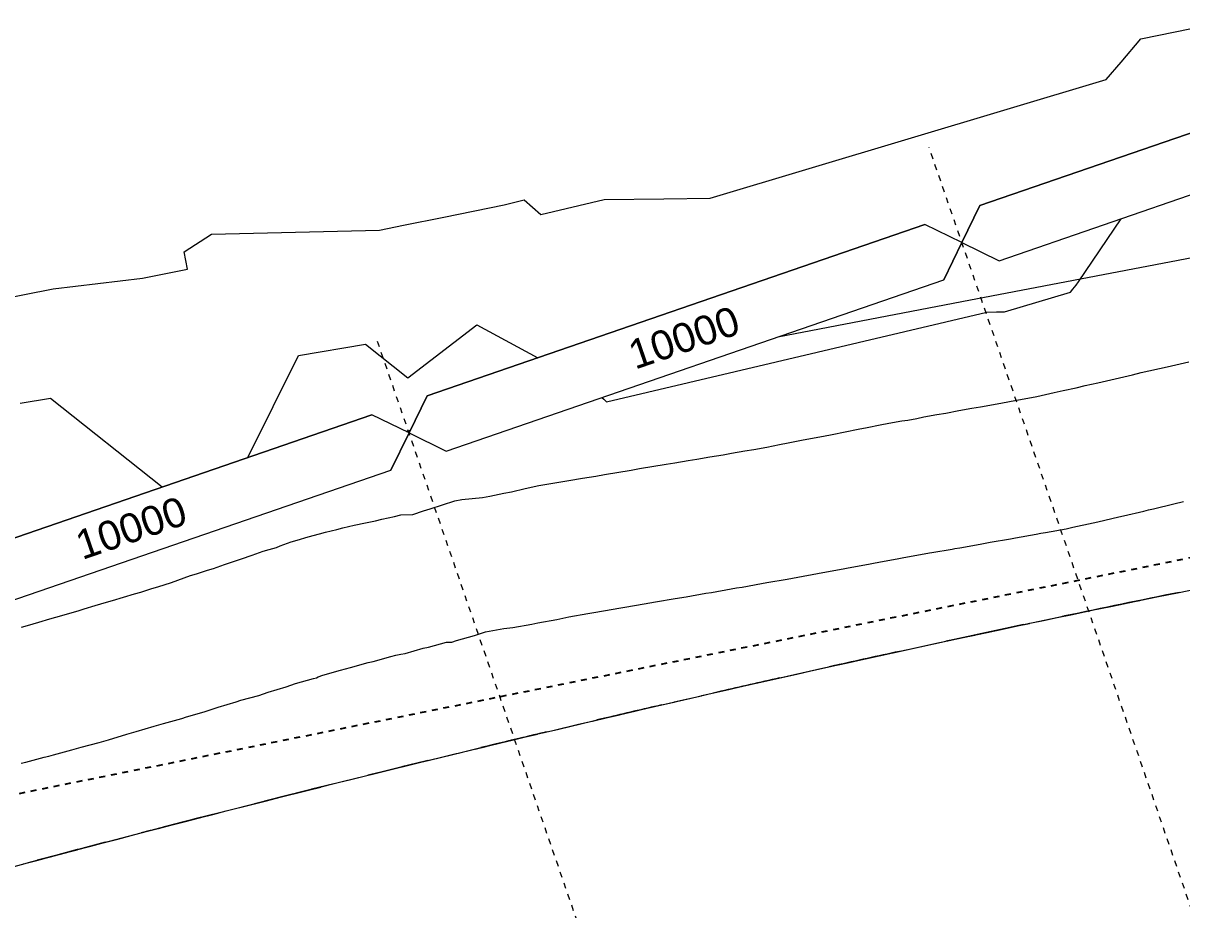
# Model space of a CAD drawing. Header units: metres. Extents: x -2477 to -2300, y 3875 to 4051.
# Drawn here: x -2384.94 to -2365.12, y 4032.41 to 4047.58 of the extents above; entities that cross this region are included whole.
import ezdxf

# ---------------------------------------------------------------- set-up
doc = ezdxf.new("R2010")
doc.units = ezdxf.units.M
doc.linetypes.add('BOUNDARY Tighter', pattern=[0.008, 0.004, -0.002, 0, -0.002])
doc.linetypes.add('Grid Line', pattern=[0.021, 0.012, -0.003, 0.003, -0.003])
for name, color, linetype, lineweight in [('A-ANNO-NOTE', 131, 'Continuous', 5), ('A-DETL', 90, 'Continuous', 13), ('A-DETL-GENF', 92, 'Continuous', 5), ('A-FLOR', 192, 'Continuous', 5), ('C-TOPO', 7, 'Continuous', 5), ('C-TOPO-MAJR', 7, 'Continuous', 20), ('C-TOPO-MINR', 7, 'Continuous', 5), ('S-GRID', 1, 'Continuous', 5)]:
    doc.layers.add(name, color=color, linetype=linetype, lineweight=lineweight)
doc.styles.add('Arial', font='arial.ttf', dxfattribs={"height": 0.5})

# ---------------------------------------------------------------- blocks, each defined once
blk = doc.blocks.new('Dimension - Grids _2D_ - 1-200-1063965-GA - Part A')
at = {"layer": 'A-DETL-GENF'}
for p, q in [((-4.323, 0.5), (-4.823, 0)), ((-4.823, 0), (-4.323, 0.5)), ((4.677, 0.5), (-4.323, 0.5)), ((-4.323, 0.5), (4.677, 0.5)), ((5.177, 0), (4.677, 0.5)), ((5.177, 0), (4.677, 0.5)), ((-4.823, 0), (-4.323, -0.5)), ((4.677, -0.5), (5.177, 0)), ((5.177, 0), (4.677, -0.5)), ((-4.823, 0), (-4.323, -0.5)), ((-4.323, -0.5), (4.677, -0.5)), ((-4.323, -0.5), (4.677, -0.5))]:
    blk.add_line(p, q, dxfattribs=at)

msp = doc.modelspace()

# ---------------------------------------------------------------- linework, layer by layer
at = {"layer": 'A-DETL', "linetype": 'BOUNDARY Tighter', "lineweight": 25}
msp.add_line((-2339.817, 4043.4987), (-2388.3643, 4033.7254), dxfattribs=at)
at = {"layer": 'A-FLOR'}
msp.add_line((-2365.1718, 4037.8447), (-2339.817, 4043.0032), dxfattribs=at)
for points in [[(-2377.2907, 4035.1452), (-2373.2681, 4036.1195), (-2369.2277, 4037.0195), (-2365.1718, 4037.8447)], [(-2411.5112, 4024.9055), (-2400.2963, 4028.9215), (-2388.8681, 4032.3411), (-2377.2907, 4035.1452)]]:
    msp.add_open_spline(points, degree=3, dxfattribs=at)
at = {"layer": 'C-TOPO'}
for p, q in [((-2368.8877, 4042.8177), (-2364.6077, 4043.6384)), ((-2372.033, 4042.2145), (-2368.8877, 4042.8177)), ((-2378.3896, 4040.5954), (-2378.3171, 4040.6195)), ((-2367.1299, 4037.4402), (-2367.1436, 4037.4374)), ((-2367.1436, 4037.4374), (-2367.1682, 4037.4322)), ((-2369.1019, 4037.0206), (-2369.162, 4037.0076)), ((-2369.0959, 4037.0219), (-2369.1019, 4037.0206)), ((-2371.0644, 4036.5908), (-2371.1532, 4036.571)), ((-2371.0544, 4036.593), (-2371.0644, 4036.5908)), ((-2373.0227, 4036.1495), (-2373.1417, 4036.1223)), ((-2373.0098, 4036.1525), (-2373.0227, 4036.1495)), ((-2374.9719, 4035.6981), (-2375.1274, 4035.6616)), ((-2375.971, 4035.4606), (-2376.0132, 4035.452)), ((-2376.0272, 4035.4487), (-2376.0138, 4035.4519)), ((-2377.9917, 4034.9746), (-2377.4255, 4035.1126)), ((-2377.2094, 4035.1649), (-2377.0227, 4035.21)), ((-2376.9531, 4035.2268), (-2377.1103, 4035.1889)), ((-2377.0227, 4035.21), (-2377.0041, 4035.2145)), ((-2376.9295, 4035.2325), (-2376.9531, 4035.2268)), ((-2376.9169, 4035.2355), (-2376.9295, 4035.2325)), ((-2376.8495, 4035.2518), (-2376.9169, 4035.2355)), ((-2378.4338, 4034.8662), (-2378.8673, 4034.7593)), ((-2378.1024, 4034.9476), (-2378.4338, 4034.8662)), ((-2378.0147, 4034.969), (-2377.9988, 4034.9729)), ((-2379.0155, 4034.7226), (-2379.0452, 4034.7153)), ((-2378.8763, 4034.7571), (-2379.0152, 4034.7227)), ((-2378.8673, 4034.7593), (-2378.8763, 4034.7571)), ((-2380.0178, 4034.4726), (-2380.5594, 4034.3362)), ((-2380.0337, 4034.4687), (-2380.4068, 4034.3747)), ((-2380.0068, 4034.4754), (-2380.0178, 4034.4726)), ((-2379.6258, 4034.5708), (-2380.0068, 4034.4754)), ((-2380.8223, 4034.2696), (-2380.9834, 4034.2287)), ((-2380.8149, 4034.2715), (-2380.8223, 4034.2696)), ((-2380.4068, 4034.3747), (-2380.8149, 4034.2715)), ((-2381.5838, 4034.0755), (-2382.0016, 4033.9682)), ((-2382.0137, 4033.9651), (-2382.5265, 4033.8325)), ((-2381.9552, 4033.9801), (-2382.3767, 4033.8713)), ((-2382.0016, 4033.9682), (-2382.0137, 4033.9651)), ((-2382.7682, 4033.7698), (-2382.9195, 4033.7304)), ((-2382.7548, 4033.7733), (-2382.7682, 4033.7698)), ((-2382.3767, 4033.8713), (-2382.7548, 4033.7733)), ((-2383.8685, 4033.4816), (-2384.3435, 4033.356)), ((-2383.5373, 4033.5688), (-2383.9991, 4033.4472)), ((-2384.3435, 4033.356), (-2384.7019, 4033.2608)), ((-2384.0143, 4033.4432), (-2384.4901, 4033.3171)), ((-2383.9991, 4033.4472), (-2384.0127, 4033.4436)), ((-2384.7081, 4033.2591), (-2384.8529, 4033.2205)), ((-2384.7019, 4033.2608), (-2384.7081, 4033.2591))]:
    msp.add_line(p, q, dxfattribs=at)
at = {"layer": 'C-TOPO', "flags": 128}
for points in [[(-2365.3719, 4037.8039), (-2365.2719, 4037.8243), (-2365.1718, 4037.8447)], [(-2366.3145, 4037.6101), (-2366.079, 4037.6588), (-2365.8435, 4037.7073)], [(-2365.8435, 4037.7073), (-2365.8402, 4037.708), (-2365.837, 4037.7086)], [(-2365.837, 4037.7086), (-2365.6077, 4037.7557), (-2365.3785, 4037.8026)], [(-2365.3785, 4037.8026), (-2365.3752, 4037.8032), (-2365.3719, 4037.8039)], [(-2367.2532, 4037.4144), (-2367.022, 4037.4628), (-2366.7907, 4037.5112)], [(-2366.7907, 4037.5112), (-2366.7883, 4037.5117), (-2366.7859, 4037.5122)], [(-2366.7859, 4037.5122), (-2366.5546, 4037.5603), (-2366.3232, 4037.6083)], [(-2366.3232, 4037.6083), (-2366.321, 4037.6088), (-2366.3188, 4037.6092)], [(-2366.3188, 4037.6092), (-2366.3166, 4037.6097), (-2366.3145, 4037.6101)], [(-2368.1915, 4037.2159), (-2367.9604, 4037.265), (-2367.7292, 4037.314)], [(-2367.7292, 4037.314), (-2367.7274, 4037.3144), (-2367.7256, 4037.3148)], [(-2367.7256, 4037.3148), (-2367.7237, 4037.3152), (-2367.7218, 4037.3156)], [(-2367.7218, 4037.3156), (-2367.4896, 4037.3646), (-2367.2574, 4037.4135)], [(-2367.2574, 4037.4135), (-2367.2553, 4037.4139), (-2367.2532, 4037.4144)], [(-2369.1281, 4037.015), (-2368.8968, 4037.0648), (-2368.6654, 4037.1146)], [(-2368.6654, 4037.1146), (-2368.6637, 4037.1149), (-2368.662, 4037.1153)], [(-2368.662, 4037.1153), (-2368.6603, 4037.1157), (-2368.6586, 4037.116)], [(-2368.6586, 4037.116), (-2368.4269, 4037.1656), (-2368.1951, 4037.2151)], [(-2368.1951, 4037.2151), (-2368.1933, 4037.2155), (-2368.1915, 4037.2159)], [(-2370.063, 4036.8116), (-2369.831, 4036.8624), (-2369.599, 4036.9129)], [(-2369.599, 4036.9129), (-2369.5975, 4036.9132), (-2369.596, 4036.9136)], [(-2369.596, 4036.9136), (-2369.3638, 4036.964), (-2369.1315, 4037.0142)], [(-2369.1315, 4037.0142), (-2369.1298, 4037.0146), (-2369.1281, 4037.015)], [(-2370.9993, 4036.6052), (-2370.7674, 4036.6566), (-2370.5354, 4036.7079)], [(-2370.5354, 4036.7079), (-2370.534, 4036.7082), (-2370.5326, 4036.7085)], [(-2370.5326, 4036.7085), (-2370.3007, 4036.7595), (-2370.0687, 4036.8104)], [(-2370.0687, 4036.8104), (-2370.0672, 4036.8107), (-2370.0658, 4036.811)], [(-2370.0658, 4036.811), (-2370.0644, 4036.8113), (-2370.063, 4036.8116)], [(-2371.9408, 4036.3948), (-2371.706, 4036.4476), (-2371.4711, 4036.5001)], [(-2371.4711, 4036.5001), (-2371.4698, 4036.5004), (-2371.4685, 4036.5007)], [(-2371.4685, 4036.5007), (-2371.2366, 4036.5525), (-2371.0046, 4036.604)], [(-2371.0046, 4036.604), (-2371.0033, 4036.6043), (-2371.002, 4036.6046)], [(-2371.002, 4036.6046), (-2371.0007, 4036.6049), (-2370.9993, 4036.6052)], [(-2372.8699, 4036.1844), (-2372.6382, 4036.2371), (-2372.4064, 4036.2897)], [(-2372.4064, 4036.2897), (-2372.4051, 4036.29), (-2372.4037, 4036.2903)], [(-2372.4037, 4036.2903), (-2372.4025, 4036.2906), (-2372.4013, 4036.2909)], [(-2372.4013, 4036.2909), (-2372.1724, 4036.3426), (-2371.9435, 4036.3942)], [(-2371.9435, 4036.3942), (-2371.9422, 4036.3945), (-2371.9408, 4036.3948)], [(-2373.8041, 4035.97), (-2373.5727, 4036.0234), (-2373.3413, 4036.0766)], [(-2373.3413, 4036.0766), (-2373.3399, 4036.0769), (-2373.3385, 4036.0772)], [(-2373.3385, 4036.0772), (-2373.3371, 4036.0776), (-2373.3357, 4036.0779)], [(-2373.3357, 4036.0779), (-2373.1041, 4036.1309), (-2372.8726, 4036.1838)], [(-2372.8726, 4036.1838), (-2372.8712, 4036.1841), (-2372.8699, 4036.1844)], [(-2374.7344, 4035.7538), (-2374.5035, 4035.8077), (-2374.2726, 4035.8615)], [(-2374.2726, 4035.8615), (-2374.0413, 4035.9152), (-2373.81, 4035.9687)], [(-2373.81, 4035.9687), (-2373.8086, 4035.969), (-2373.8071, 4035.9694)], [(-2373.8071, 4035.9694), (-2373.8056, 4035.9697), (-2373.8041, 4035.97)], [(-2375.2026, 4035.6439), (-2374.9719, 4035.6981), (-2374.7412, 4035.7522)], [(-2374.7412, 4035.7522), (-2374.7395, 4035.7526), (-2374.7378, 4035.753)], [(-2374.7378, 4035.753), (-2374.7361, 4035.7534), (-2374.7344, 4035.7538)], [(-2376.1356, 4035.4228), (-2375.9054, 4035.4776), (-2375.6752, 4035.5323)], [(-2375.6752, 4035.5323), (-2375.6732, 4035.5328), (-2375.6712, 4035.5332)], [(-2375.6712, 4035.5332), (-2375.4406, 4035.5878), (-2375.2101, 4035.6422)], [(-2375.2101, 4035.6422), (-2375.2082, 4035.6426), (-2375.2063, 4035.643)], [(-2375.2063, 4035.643), (-2375.2045, 4035.6435), (-2375.2026, 4035.6439)], [(-2377.0661, 4035.1995), (-2376.8372, 4035.2547), (-2376.6082, 4035.3098)], [(-2376.6082, 4035.3098), (-2376.6048, 4035.3106), (-2376.6015, 4035.3114)], [(-2376.6015, 4035.3114), (-2376.3716, 4035.3665), (-2376.1417, 4035.4214)], [(-2376.1417, 4035.4214), (-2376.1387, 4035.4221), (-2376.1356, 4035.4228)], [(-2377.9917, 4034.9746), (-2377.7622, 4035.0307), (-2377.5328, 4035.0865)], [(-2377.5328, 4035.0865), (-2377.5308, 4035.087), (-2377.5288, 4035.0874)], [(-2377.5288, 4035.0874), (-2377.5269, 4035.0879), (-2377.5249, 4035.0884)], [(-2377.5249, 4035.0884), (-2377.2956, 4035.144), (-2377.0661, 4035.1995)], [(-2378.4578, 4034.8603), (-2378.2283, 4034.9167), (-2377.9988, 4034.9729)], [(-2377.9988, 4034.9729), (-2377.997, 4034.9733), (-2377.9952, 4034.9738)], [(-2377.9952, 4034.9738), (-2377.9935, 4034.9742), (-2377.9917, 4034.9746)], [(-2379.383, 4034.6314), (-2379.1533, 4034.6885), (-2378.9235, 4034.7454)], [(-2378.9235, 4034.7454), (-2378.922, 4034.7458), (-2378.9204, 4034.7462)], [(-2378.9204, 4034.7462), (-2378.6908, 4034.8029), (-2378.4611, 4034.8595)], [(-2378.4611, 4034.8595), (-2378.4595, 4034.8599), (-2378.4578, 4034.8603)], [(-2380.3106, 4034.399), (-2380.0808, 4034.4568), (-2379.851, 4034.5145)], [(-2379.851, 4034.5145), (-2379.8497, 4034.5148), (-2379.8483, 4034.5152)], [(-2379.8483, 4034.5152), (-2379.6186, 4034.5726), (-2379.3888, 4034.6299)], [(-2379.3888, 4034.6299), (-2379.3874, 4034.6303), (-2379.3859, 4034.6306)], [(-2379.3859, 4034.6306), (-2379.3844, 4034.631), (-2379.383, 4034.6314)], [(-2381.2373, 4034.1641), (-2381.0091, 4034.2222), (-2380.781, 4034.2801)], [(-2380.781, 4034.2801), (-2380.7795, 4034.2805), (-2380.778, 4034.2808)], [(-2380.778, 4034.2808), (-2380.547, 4034.3393), (-2380.3159, 4034.3977)], [(-2380.3159, 4034.3977), (-2380.3145, 4034.398), (-2380.3132, 4034.3983)], [(-2380.3132, 4034.3983), (-2380.3119, 4034.3987), (-2380.3106, 4034.399)], [(-2381.6952, 4034.0469), (-2381.4688, 4034.1049), (-2381.2423, 4034.1628)], [(-2381.2423, 4034.1628), (-2381.2411, 4034.1631), (-2381.2398, 4034.1634)], [(-2381.2398, 4034.1634), (-2381.2385, 4034.1637), (-2381.2373, 4034.1641)], [(-2382.6272, 4033.8064), (-2382.3978, 4033.8659), (-2382.1683, 4033.9252)], [(-2382.1683, 4033.9252), (-2382.167, 4033.9255), (-2382.1657, 4033.9259)], [(-2382.1657, 4033.9259), (-2382.1644, 4033.9262), (-2382.1632, 4033.9265)], [(-2382.1632, 4033.9265), (-2381.9304, 4033.9865), (-2381.6977, 4034.0463)], [(-2381.6977, 4034.0463), (-2381.6964, 4034.0466), (-2381.6952, 4034.0469)], [(-2383.552, 4033.5649), (-2383.3239, 4033.6248), (-2383.0958, 4033.6844)], [(-2383.0958, 4033.6844), (-2383.0947, 4033.6847), (-2383.0936, 4033.685)], [(-2383.0936, 4033.685), (-2383.0926, 4033.6852), (-2383.0915, 4033.6855)], [(-2383.0915, 4033.6855), (-2382.8606, 4033.7457), (-2382.6297, 4033.8058)], [(-2382.6297, 4033.8058), (-2382.6284, 4033.8061), (-2382.6272, 4033.8064)], [(-2384.0127, 4033.4436), (-2383.7838, 4033.504), (-2383.5549, 4033.5642)], [(-2383.5549, 4033.5642), (-2383.5535, 4033.5646), (-2383.552, 4033.5649)], [(-2384.9365, 4033.1982), (-2384.7081, 4033.2591), (-2384.4796, 4033.3199)], [(-2384.4796, 4033.3199), (-2384.4779, 4033.3204), (-2384.4763, 4033.3208)], [(-2384.4763, 4033.3208), (-2384.4747, 4033.3212), (-2384.4731, 4033.3216)], [(-2384.4731, 4033.3216), (-2384.2444, 4033.3823), (-2384.0158, 4033.4428)], [(-2384.0158, 4033.4428), (-2384.0142, 4033.4432), (-2384.0127, 4033.4436)], [(-2384.9402, 4033.1972), (-2384.9384, 4033.1977), (-2384.9365, 4033.1982)]]:
    msp.add_lwpolyline(points, dxfattribs=at)
at = {"layer": 'C-TOPO'}
for start, end in [(101.5, 101.840578), (101.962445, 102.182952), (102.332688, 102.524475), (102.689848, 102.865887), (103.042647, 103.208809), (103.393661, 103.564793), (103.39341, 103.537695), (103.74226, 103.842867)]:
    msp.add_arc((-2298.1113, 3708.2316), 336.3657, start, end, dxfattribs=at)
at = {"layer": 'C-TOPO-MAJR', "color": 8, "lineweight": 15}
for p, q in [((-2365.8241, 4047.3108), (-2364.5061, 4047.5811)), ((-2366.1634, 4046.9146), (-2365.8241, 4047.3108)), ((-2366.4171, 4046.6163), (-2366.1634, 4046.9146)), ((-2373.1886, 4044.5894), (-2366.4171, 4046.6163)), ((-2375.0013, 4044.5628), (-2373.9823, 4044.5788)), ((-2373.9823, 4044.5788), (-2373.1886, 4044.5894)), ((-2377.7429, 4044.2645), (-2376.7121, 4044.4737)), ((-2376.7121, 4044.4737), (-2376.369, 4044.5567)), ((-2376.369, 4044.5567), (-2376.0847, 4044.3073)), ((-2376.0847, 4044.3073), (-2375.0013, 4044.5628)), ((-2378.4343, 4044.1259), (-2377.7429, 4044.2645)), ((-2381.7177, 4043.969), (-2378.8486, 4044.0417)), ((-2378.8486, 4044.0417), (-2378.4343, 4044.1259)), ((-2382.1894, 4043.6688), (-2381.7177, 4043.969)), ((-2382.1282, 4043.3756), (-2382.1894, 4043.6688)), ((-2384.4278, 4043.0364), (-2382.8971, 4043.2185)), ((-2382.8971, 4043.2185), (-2382.1282, 4043.3756)), ((-2391.9118, 4041.5497), (-2384.4278, 4043.0364)), ((-2365.969, 4041.5666), (-2365.8185, 4041.604)), ((-2365.8185, 4041.604), (-2365.3762, 4041.7052)), ((-2365.3762, 4041.7052), (-2365.2268, 4041.7362)), ((-2365.2268, 4041.7362), (-2365.0049, 4041.7872)), ((-2366.7788, 4041.3821), (-2366.5589, 4041.4296)), ((-2366.5589, 4041.4296), (-2366.4095, 4041.4642)), ((-2366.4095, 4041.4642), (-2366.1894, 4041.5161)), ((-2366.1894, 4041.5161), (-2365.969, 4041.5666)), ((-2367.6043, 4041.1942), (-2367.3045, 4041.2629)), ((-2367.3045, 4041.2629), (-2367.1521, 4041.2955)), ((-2367.1521, 4041.2955), (-2366.9325, 4041.3451)), ((-2366.9325, 4041.3451), (-2366.7788, 4041.3821)), ((-2368.7174, 4040.994), (-2368.5645, 4041.019)), ((-2368.5645, 4041.019), (-2368.3429, 4041.0599)), ((-2368.3429, 4041.0599), (-2368.1894, 4041.0889)), ((-2368.1894, 4041.0889), (-2367.9774, 4041.128)), ((-2367.9774, 4041.128), (-2367.7577, 4041.1672)), ((-2367.7577, 4041.1672), (-2367.6043, 4041.1942)), ((-2369.8076, 4040.7912), (-2369.6548, 4040.8169)), ((-2369.6548, 4040.8169), (-2369.5359, 4040.8443)), ((-2369.5359, 4040.8443), (-2369.3139, 4040.8852)), ((-2369.3139, 4040.8852), (-2369.161, 4040.9122)), ((-2369.161, 4040.9122), (-2368.9393, 4040.9531)), ((-2368.9393, 4040.9531), (-2368.7174, 4040.994)), ((-2370.8804, 4040.5914), (-2370.6586, 4040.6368)), ((-2370.6586, 4040.6368), (-2370.5066, 4040.6636)), ((-2370.5066, 4040.6636), (-2370.2852, 4040.7089)), ((-2370.2852, 4040.7089), (-2370.1326, 4040.7371)), ((-2370.1326, 4040.7371), (-2369.9106, 4040.7777)), ((-2369.9106, 4040.7777), (-2369.8076, 4040.7912)), ((-2371.8541, 4040.4007), (-2371.6278, 4040.4469)), ((-2371.6278, 4040.4469), (-2371.4762, 4040.4737)), ((-2371.4762, 4040.4737), (-2371.2539, 4040.5192)), ((-2371.2539, 4040.5192), (-2371.1018, 4040.5461)), ((-2371.1018, 4040.5461), (-2370.8804, 4040.5914)), ((-2372.9706, 4040.1996), (-2372.8232, 4040.226)), ((-2372.8232, 4040.226), (-2372.5989, 4040.2644)), ((-2372.5989, 4040.2644), (-2372.4464, 4040.2911)), ((-2372.4464, 4040.2911), (-2372.2227, 4040.3294)), ((-2372.2227, 4040.3294), (-2372.0052, 4040.374)), ((-2372.0052, 4040.374), (-2371.8541, 4040.4007)), ((-2374.3971, 4039.9606), (-2373.9425, 4040.0349)), ((-2373.9425, 4040.0349), (-2373.7956, 4040.0609)), ((-2373.7956, 4040.0609), (-2373.5693, 4040.0979)), ((-2373.5693, 4040.0979), (-2373.4211, 4040.1241)), ((-2373.4211, 4040.1241), (-2373.1953, 4040.161)), ((-2373.1953, 4040.161), (-2372.9706, 4040.1996)), ((-2375.3752, 4039.7968), (-2375.144, 4039.8346)), ((-2375.144, 4039.8346), (-2374.9998, 4039.8601)), ((-2374.9998, 4039.8601), (-2374.5426, 4039.9349)), ((-2374.5426, 4039.9349), (-2374.3971, 4039.9606)), ((-2376.5895, 4039.5663), (-2376.353, 4039.6192)), ((-2376.353, 4039.6192), (-2376.1194, 4039.6715)), ((-2376.1194, 4039.6715), (-2375.9855, 4039.6951)), ((-2375.9855, 4039.6951), (-2375.747, 4039.7344)), ((-2375.747, 4039.7344), (-2375.6093, 4039.7587)), ((-2375.6093, 4039.7587), (-2375.3752, 4039.7968)), ((-2377.5557, 4039.4114), (-2377.436, 4039.4325)), ((-2377.436, 4039.4325), (-2377.0838, 4039.4676)), ((-2377.0838, 4039.4676), (-2376.957, 4039.49)), ((-2376.957, 4039.49), (-2376.719, 4039.5434)), ((-2376.719, 4039.5434), (-2376.5895, 4039.5663)), ((-2378.2764, 4039.1786), (-2378.0936, 4039.2391)), ((-2378.0936, 4039.2391), (-2377.9775, 4039.2717)), ((-2377.9775, 4039.2717), (-2377.5557, 4039.4114)), ((-2379.2791, 4038.9956), (-2379.0845, 4039.0341)), ((-2379.0845, 4039.0341), (-2378.9131, 4039.0682)), ((-2378.9131, 4039.0682), (-2378.8036, 4039.0989)), ((-2378.8036, 4039.0989), (-2378.5901, 4039.1415)), ((-2378.5901, 4039.1415), (-2378.4786, 4039.1728)), ((-2378.4786, 4039.1728), (-2378.2764, 4039.1786)), ((-2380.0665, 4038.7959), (-2379.8734, 4038.8445)), ((-2379.8734, 4038.8445), (-2379.7709, 4038.8733)), ((-2379.7709, 4038.8733), (-2379.5778, 4038.922)), ((-2379.5778, 4038.922), (-2379.4743, 4038.9511)), ((-2379.4743, 4038.9511), (-2379.2791, 4038.9956)), ((-2380.6074, 4038.6102), (-2380.5456, 4038.6431)), ((-2380.5456, 4038.6431), (-2380.3584, 4038.7096)), ((-2380.3584, 4038.7096), (-2380.2568, 4038.7381)), ((-2380.2568, 4038.7381), (-2380.0665, 4038.7959)), ((-2381.2081, 4038.4158), (-2381.0217, 4038.4818)), ((-2381.0217, 4038.4818), (-2380.835, 4038.5481)), ((-2380.835, 4038.5481), (-2380.7324, 4038.5769)), ((-2380.7324, 4038.5769), (-2380.6074, 4038.6102)), ((-2381.7891, 4038.2267), (-2381.6837, 4038.2548)), ((-2381.6837, 4038.2548), (-2381.4978, 4038.3207)), ((-2381.4978, 4038.3207), (-2381.3115, 4038.3867)), ((-2381.3115, 4038.3867), (-2381.2081, 4038.4158)), ((-2382.4058, 4038.0146), (-2382.0789, 4038.1303)), ((-2382.0789, 4038.1303), (-2381.9749, 4038.161)), ((-2381.9749, 4038.161), (-2381.7891, 4038.2267)), ((-2383.0354, 4037.8174), (-2382.9278, 4037.8472)), ((-2382.9278, 4037.8472), (-2382.741, 4037.9082)), ((-2382.741, 4037.9082), (-2382.6368, 4037.9379)), ((-2382.6368, 4037.9379), (-2382.4058, 4038.0146)), ((-2383.7068, 4037.6197), (-2383.516, 4037.6764)), ((-2383.516, 4037.6764), (-2383.4108, 4037.7059)), ((-2383.4108, 4037.7059), (-2383.2238, 4037.7614)), ((-2383.2238, 4037.7614), (-2383.0354, 4037.8174)), ((-2384.3798, 4037.4187), (-2384.0005, 4037.5314)), ((-2384.0005, 4037.5314), (-2383.8962, 4037.5633)), ((-2383.8962, 4037.5633), (-2383.7068, 4037.6197)), ((-2384.966, 4037.2506), (-2384.8635, 4037.2793)), ((-2384.8635, 4037.2793), (-2384.6706, 4037.3368)), ((-2384.6706, 4037.3368), (-2384.4832, 4037.3924)), ((-2384.4832, 4037.3924), (-2384.3798, 4037.4187))]:
    msp.add_line(p, q, dxfattribs=at)
at = {"layer": 'C-TOPO-MINR', "color": 253}
for p, q in [((-2366.8905, 4043.1577), (-2366.1602, 4044.2367)), ((-2378.3605, 4041.512), (-2377.179, 4042.4182)), ((-2377.179, 4042.4182), (-2376.1391, 4041.8583)), ((-2380.2328, 4041.8945), (-2379.0876, 4042.0909)), ((-2379.0876, 4042.0909), (-2378.3605, 4041.512)), ((-2381.0995, 4040.1502), (-2380.2328, 4041.8945)), ((-2384.9911, 4041.0786), (-2384.4703, 4041.1679)), ((-2384.4703, 4041.1679), (-2382.5602, 4039.6473)), ((-2366.1207, 4039.1546), (-2365.7761, 4039.2343)), ((-2365.7761, 4039.2343), (-2365.6931, 4039.2539)), ((-2365.6931, 4039.2539), (-2365.61, 4039.2729)), ((-2365.61, 4039.2729), (-2365.2618, 4039.3596)), ((-2365.2618, 4039.3596), (-2365.0942, 4039.3979)), ((-2366.9902, 4038.9582), (-2366.6394, 4039.0331)), ((-2366.6394, 4039.0331), (-2366.5574, 4039.0516)), ((-2366.5574, 4039.0516), (-2366.2032, 4039.1368)), ((-2366.2032, 4039.1368), (-2366.1207, 4039.1546)), ((-2367.9682, 4038.7747), (-2367.6162, 4038.8411)), ((-2367.6162, 4038.8411), (-2367.5367, 4038.8558)), ((-2367.5367, 4038.8558), (-2367.4542, 4038.8705)), ((-2367.4542, 4038.8705), (-2367.1016, 4038.9326)), ((-2367.1016, 4038.9326), (-2366.9902, 4038.9582)), ((-2368.9215, 4038.609), (-2368.572, 4038.6706)), ((-2368.572, 4038.6706), (-2368.4872, 4038.6863)), ((-2368.4872, 4038.6863), (-2368.4023, 4038.7019)), ((-2368.4023, 4038.7019), (-2368.0521, 4038.7592)), ((-2368.0521, 4038.7592), (-2367.9682, 4038.7747)), ((-2369.9625, 4038.421), (-2369.8754, 4038.4389)), ((-2369.8754, 4038.4389), (-2369.5282, 4038.503)), ((-2369.5282, 4038.503), (-2369.4417, 4038.5188)), ((-2369.4417, 4038.5188), (-2369.4015, 4038.5241)), ((-2369.4015, 4038.5241), (-2369.0532, 4038.5826)), ((-2369.0532, 4038.5826), (-2369.0073, 4038.5932)), ((-2369.0073, 4038.5932), (-2368.9215, 4038.609)), ((-2371.2608, 4038.1844), (-2370.9176, 4038.245)), ((-2370.9176, 4038.245), (-2370.8286, 4038.2632)), ((-2370.8286, 4038.2632), (-2370.4838, 4038.3241)), ((-2370.4838, 4038.3241), (-2370.3959, 4038.3421)), ((-2370.3959, 4038.3421), (-2370.3079, 4038.3601)), ((-2370.3079, 4038.3601), (-2369.9625, 4038.421)), ((-2372.2185, 4038.0114), (-2371.8733, 4038.0716)), ((-2371.8733, 4038.0716), (-2371.7823, 4038.0872)), ((-2371.7823, 4038.0872), (-2371.6937, 4038.1053)), ((-2371.6937, 4038.1053), (-2371.3522, 4038.1657)), ((-2371.3522, 4038.1657), (-2371.2608, 4038.1844)), ((-2373.2633, 4037.8293), (-2373.1689, 4037.8448)), ((-2373.1689, 4037.8448), (-2372.8312, 4037.9044)), ((-2372.8312, 4037.9044), (-2372.7378, 4037.9197)), ((-2372.7378, 4037.9197), (-2372.6448, 4037.9357)), ((-2372.6448, 4037.9357), (-2372.3105, 4037.9956)), ((-2372.3105, 4037.9956), (-2372.2185, 4038.0114)), ((-2374.6515, 4037.5892), (-2374.3182, 4037.648)), ((-2374.3182, 4037.648), (-2374.1246, 4037.6797)), ((-2374.1246, 4037.6797), (-2373.79, 4037.7388)), ((-2373.79, 4037.7388), (-2373.599, 4037.77)), ((-2373.599, 4037.77), (-2373.2633, 4037.8293)), ((-2375.6094, 4037.424), (-2375.2825, 4037.4817)), ((-2375.2825, 4037.4817), (-2375.18, 4037.4985)), ((-2375.18, 4037.4985), (-2374.85, 4037.5568)), ((-2374.85, 4037.5568), (-2374.7501, 4037.573)), ((-2374.7501, 4037.573), (-2374.6515, 4037.5892)), ((-2376.5628, 4037.2409), (-2376.241, 4037.2978)), ((-2376.241, 4037.2978), (-2376.1373, 4037.3211)), ((-2376.1373, 4037.3211), (-2375.8129, 4037.3784)), ((-2375.8129, 4037.3784), (-2375.7105, 4037.4013)), ((-2375.7105, 4037.4013), (-2375.6094, 4037.424)), ((-2377.5296, 4037.0213), (-2377.2215, 4037.1078)), ((-2377.2215, 4037.1078), (-2377.0351, 4037.1695)), ((-2377.0351, 4037.1695), (-2376.7174, 4037.2256)), ((-2376.7174, 4037.2256), (-2376.5628, 4037.2409)), ((-2378.4058, 4036.8013), (-2378.0994, 4036.8874)), ((-2378.0994, 4036.8874), (-2378.0057, 4036.9061)), ((-2378.0057, 4036.9061), (-2377.6992, 4036.9921)), ((-2377.6992, 4036.9921), (-2377.6101, 4036.9947)), ((-2377.6101, 4036.9947), (-2377.5296, 4037.0213)), ((-2379.0395, 4036.6434), (-2378.9553, 4036.6647)), ((-2378.9553, 4036.6647), (-2378.6513, 4036.7501)), ((-2378.6513, 4036.7501), (-2378.5659, 4036.7696)), ((-2378.5659, 4036.7696), (-2378.4808, 4036.7864)), ((-2378.4808, 4036.7864), (-2378.4058, 4036.8013)), ((-2379.8148, 4036.4261), (-2379.5103, 4036.5117)), ((-2379.5103, 4036.5117), (-2379.4277, 4036.5368)), ((-2379.4277, 4036.5368), (-2379.3438, 4036.5579)), ((-2379.3438, 4036.5579), (-2379.0395, 4036.6434)), ((-2380.443, 4036.2258), (-2380.3626, 4036.2543)), ((-2380.3626, 4036.2543), (-2380.2821, 4036.2829)), ((-2380.2821, 4036.2829), (-2379.9767, 4036.3687)), ((-2379.9767, 4036.3687), (-2379.9226, 4036.3831)), ((-2379.9226, 4036.3831), (-2379.8958, 4036.3974)), ((-2379.8958, 4036.3974), (-2379.8148, 4036.4261)), ((-2381.2195, 4036.0004), (-2380.9093, 4036.0831)), ((-2380.9093, 4036.0831), (-2380.8294, 4036.1114)), ((-2380.8294, 4036.1114), (-2380.7493, 4036.1398)), ((-2380.7493, 4036.1398), (-2380.443, 4036.2258)), ((-2381.7439, 4035.8329), (-2381.6044, 4035.8823)), ((-2381.6044, 4035.8823), (-2381.299, 4035.9723)), ((-2381.299, 4035.9723), (-2381.2195, 4036.0004)), ((-2382.5405, 4035.6008), (-2382.2261, 4035.6876)), ((-2382.2261, 4035.6876), (-2382.1467, 4035.7136)), ((-2382.1467, 4035.7136), (-2381.8424, 4035.8002)), ((-2381.8424, 4035.8002), (-2381.7439, 4035.8329)), ((-2383.09, 4035.4427), (-2383.0095, 4035.4667)), ((-2383.0095, 4035.4667), (-2382.6995, 4035.5536)), ((-2382.6995, 4035.5536), (-2382.6203, 4035.5771)), ((-2382.6203, 4035.5771), (-2382.5405, 4035.6008)), ((-2383.9498, 4035.1978), (-2383.6395, 4035.2766)), ((-2383.6395, 4035.2766), (-2383.48, 4035.324)), ((-2383.48, 4035.324), (-2383.1699, 4035.419)), ((-2383.1699, 4035.419), (-2383.09, 4035.4427)), ((-2384.5005, 4035.0444), (-2384.4194, 4035.0635)), ((-2384.4194, 4035.0635), (-2384.109, 4035.1504)), ((-2384.109, 4035.1504), (-2384.0282, 4035.1745)), ((-2384.0282, 4035.1745), (-2383.9498, 4035.1978)), ((-2384.9746, 4034.9226), (-2384.892, 4034.9385)), ((-2384.892, 4034.9385), (-2384.5823, 4035.0253)), ((-2384.5823, 4035.0253), (-2384.5005, 4035.0444))]:
    msp.add_line(p, q, dxfattribs=at)
at = {"layer": 'C-TOPO-MINR', "color": 254}
for p, q in [((-2367.0301, 4042.9817), (-2366.9878, 4043.0314)), ((-2366.9878, 4043.0314), (-2366.9313, 4043.0974)), ((-2366.9313, 4043.0974), (-2366.8915, 4043.1562)), ((-2368.1587, 4042.6438), (-2367.0301, 4042.9817)), ((-2374.9612, 4041.1064), (-2368.4608, 4042.6394)), ((-2368.4608, 4042.6394), (-2368.291, 4042.6421)), ((-2368.291, 4042.6421), (-2368.1587, 4042.6438)), ((-2375.044, 4041.1777), (-2375.0086, 4041.1479)), ((-2375.0086, 4041.1479), (-2374.9612, 4041.1064))]:
    msp.add_line(p, q, dxfattribs=at)
at = {"layer": 'S-GRID', "linetype": 'Grid Line'}
for p, q in [((-2342.6156, 3967.5361), (-2369.4453, 4045.4535)), ((-2353.1918, 3967.5361), (-2378.9005, 4042.1977))]:
    msp.add_line(p, q, dxfattribs=at)

# ---------------------------------------------------------------- block references
at = {"layer": 'A-DETL-GENF', "rotation": 19.00040712023049}
for p in [(-2364.3254, 4045.3973), (-2373.7806, 4042.1416), (-2383.2357, 4038.8858)]:
    msp.add_blockref('Dimension - Grids _2D_ - 1-200-1063965-GA - Part A', p, dxfattribs=at)

# ---------------------------------------------------------------- texts
at = {"layer": 'A-ANNO-NOTE', "char_height": 0.5, "width": 2.324894, "attachment_point": 1, "rotation": 19.00041, "style": 'Arial'}
for insert in [(-2374.6389, 4042.1246), (-2384.0941, 4038.8689)]:
    msp.add_mtext('10000', dxfattribs=dict(at, insert=insert))

doc.saveas('drawing.dxf')
